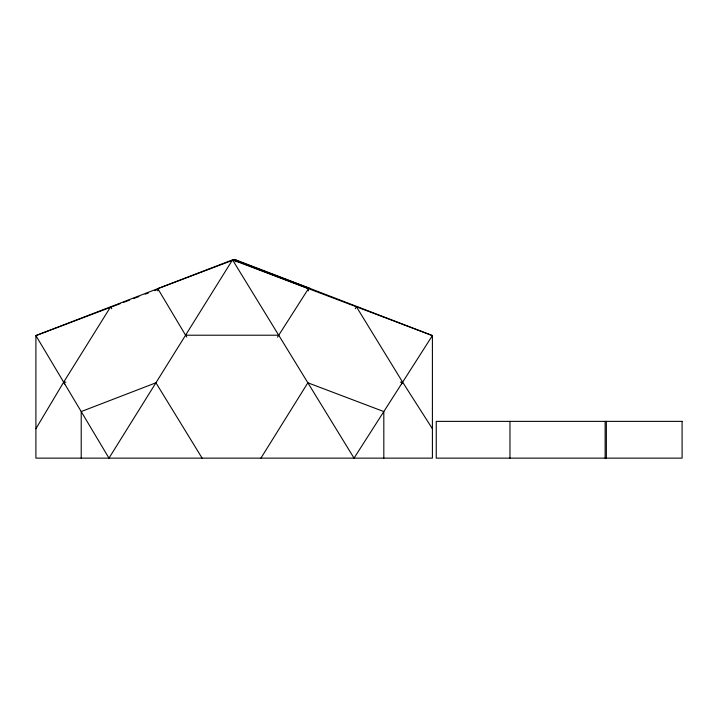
<?xml version="1.0" encoding="UTF-8"?>
<svg xmlns="http://www.w3.org/2000/svg" width="718" height="718" viewBox="0 0 718 718"><rect width="100%" height="100%" fill="white"/><g stroke="black" fill="none" stroke-linecap="round" stroke-linejoin="round"><path stroke-width="1.08" d="M35.9 428.727L63.669 382.164L110.617 306.819L111.855 306.819M277.525 337.119L308.48 288.645L233.763 259.862L157.807 288.645L157.807 290.88M401.461 384.067L402.627 382.164L356.451 306.819L355.284 308.695M232.524 259.862L354.037 458.138L432.407 335.593L232.524 259.862L108.983 458.138L35.9 335.593L232.524 259.862L235.782 259.862L432.407 335.593L432.407 458.138L35.9 458.138L35.9 335.593L110.814 307.214M260.921 458.138L307.86 382.793L383.816 411.567L383.816 458.138M112.897 306.424L120.202 303.66M123.325 302.475L129.581 300.106M133.754 298.517L138.969 296.543M145.224 294.174L148.357 292.989M154.612 290.619L157.745 289.435M356.451 306.819L357.69 306.819M157.807 288.645L185.576 335.207L278.701 335.207M65.903 382.164L63.669 382.164L64.844 384.049M400.393 382.164L402.627 382.164L432.407 428.727M310.499 288.645L234.544 259.862L235.71 261.774M235.782 259.862L236.958 261.747M185.576 335.207L186.743 337.083M110.617 306.819L111.784 308.731M202.108 458.138L155.932 382.793L81.215 411.567L81.215 458.138M606.36 421.376L606.36 458.138M605.121 421.376L605.121 458.138M509.96 421.376L509.96 458.138M308.48 288.645L308.48 290.88M682.1 421.376L436.248 421.376L436.248 458.138L682.1 458.138L682.082 421.376"/></g></svg>
